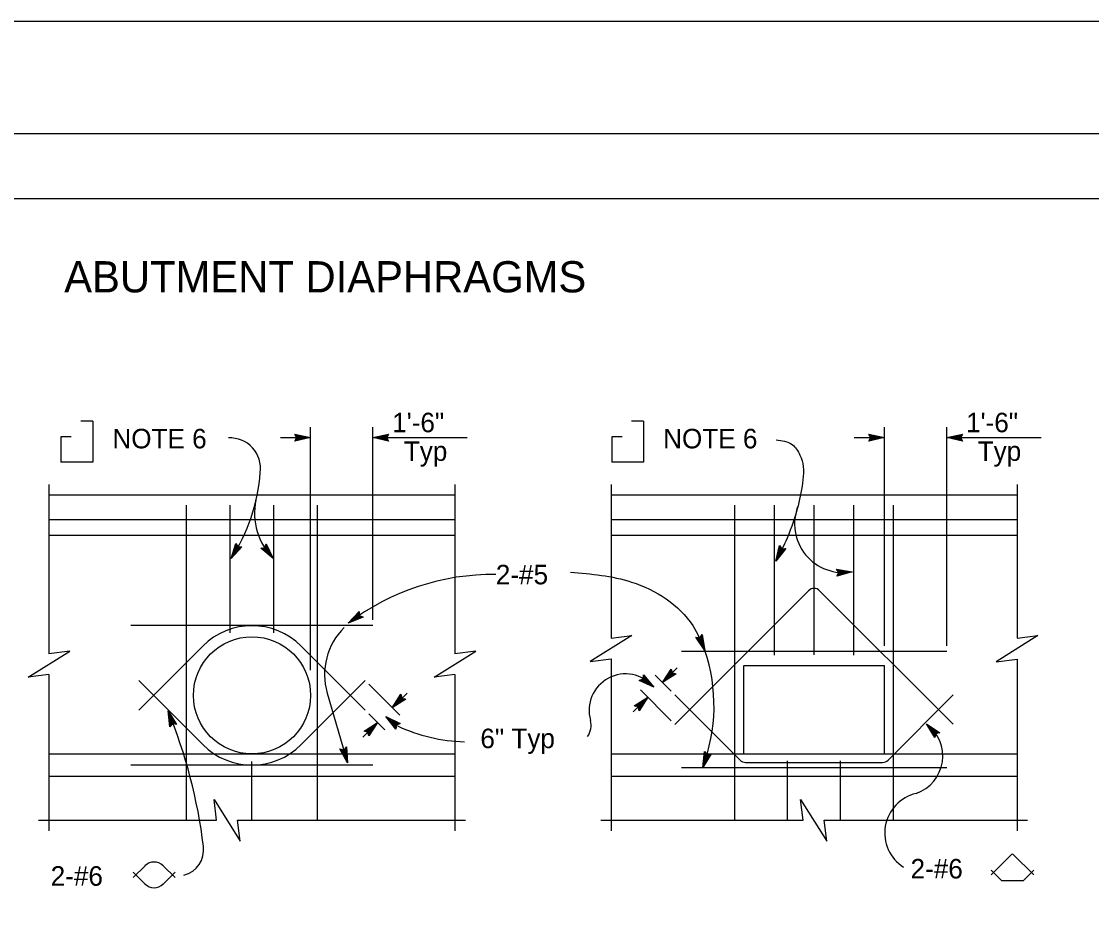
# Model space of a CAD drawing. Extents: x -894 to 866, y -472 to 714.
# Drawn here: x -670.3 to -259.1, y 374.7 to 713.6 of the extents above; entities that cross this region are included whole.
import ezdxf

# ---------------------------------------------------------------- set-up
doc = ezdxf.new("R2010")
doc.units = 0
for name, color, linetype in [('56 Stage 3 Anno', 7, 'Continuous'), ('57 Undefined', 7, 'Continuous'), ('60 Nongeo Data', 7, 'Continuous'), ('border_PLOTTING-ELEMENTS', 7, 'Continuous'), ('border_rw_22x34_Cut_Lines', 7, 'Continuous'), ('border_SHEET', 7, 'Continuous')]:
    doc.layers.add(name, color=color, linetype=linetype)

msp = doc.modelspace()

# ---------------------------------------------------------------- linework, layer by layer
at = {"layer": '56 Stage 3 Anno'}
for p, q in [((-559.21, 464.39), (-559.21, 557.69)), ((-535.21, 522.19), (-535.21, 557.69)), ((-338.72, 473.69), (-338.72, 557.69)), ((-314.71, 473.69), (-314.71, 557.69)), ((-570.81, 553.69), (-559.21, 553.69)), ((-564.41, 553.69), (-565.21, 555.03)), ((-565.21, 555.03), (-565.21, 555.03)), ((-565.21, 555.03), (-559.21, 553.69)), ((-559.21, 553.69), (-565.21, 552.36)), ((-565.21, 552.36), (-564.41, 553.69)), ((-565.21, 552.36), (-565.21, 552.36)), ((-564.99, 554.68), (-560.59, 553.69)), ((-560.6, 553.69), (-564.97, 552.72)), ((-561.97, 553.69), (-564.8, 553.07)), ((-564.76, 554.32), (-561.97, 553.69)), ((-564.58, 553.97), (-563.35, 553.7)), ((-563.35, 553.7), (-564.56, 553.43)), ((-559.21, 553.69), (-559.21, 553.69)), ((-535.22, 553.69), (-529.22, 555.02)), ((-535.22, 553.69), (-499.01, 553.69)), ((-529.22, 552.35), (-535.22, 553.69)), ((-535.22, 553.69), (-535.22, 553.69)), ((-529.44, 552.71), (-533.84, 553.69)), ((-533.83, 553.7), (-529.45, 554.66)), ((-532.46, 553.69), (-529.63, 554.32)), ((-529.67, 553.07), (-532.46, 553.69)), ((-531.07, 553.69), (-529.87, 553.96)), ((-529.84, 553.41), (-531.07, 553.69)), ((-529.22, 555.02), (-530.02, 553.69)), ((-530.02, 553.69), (-529.22, 552.35)), ((-529.22, 555.02), (-529.22, 555.02)), ((-529.22, 552.35), (-529.22, 552.35)), ((-350.32, 553.69), (-338.72, 553.69)), ((-343.92, 553.69), (-344.72, 555.03)), ((-344.72, 555.03), (-344.72, 555.03)), ((-344.72, 555.03), (-338.72, 553.69)), ((-338.72, 553.69), (-344.72, 552.36)), ((-344.72, 552.36), (-343.92, 553.69)), ((-344.72, 552.36), (-344.72, 552.36)), ((-344.5, 554.68), (-340.1, 553.69)), ((-340.11, 553.69), (-344.48, 552.72)), ((-341.48, 553.69), (-344.31, 553.07)), ((-344.27, 554.32), (-341.48, 553.69)), ((-344.09, 553.97), (-342.86, 553.7)), ((-342.86, 553.7), (-344.07, 553.43)), ((-338.72, 553.69), (-338.72, 553.69)), ((-314.72, 553.69), (-308.72, 555.02)), ((-314.72, 553.69), (-278.51, 553.69)), ((-308.72, 552.35), (-314.72, 553.69)), ((-314.72, 553.69), (-314.72, 553.69)), ((-308.94, 552.71), (-313.34, 553.69)), ((-313.33, 553.7), (-308.95, 554.66)), ((-311.96, 553.69), (-309.13, 554.32)), ((-309.17, 553.07), (-311.96, 553.69)), ((-310.57, 553.69), (-309.37, 553.96)), ((-309.35, 553.41), (-310.57, 553.69)), ((-308.72, 555.02), (-309.52, 553.69)), ((-309.52, 553.69), (-308.72, 552.35)), ((-308.72, 555.02), (-308.72, 555.02)), ((-308.72, 552.35), (-308.72, 552.35)), ((-535.21, 483.69), (-535.21, 522.19)), ((-589.74, 507.2), (-587.86, 513.05)), ((-589.74, 507.2), (-587.86, 513.05)), ((-585.56, 511.71), (-589.74, 507.2)), ((-585.56, 511.71), (-589.74, 507.2)), ((-589.04, 508.41), (-587.67, 512.67)), ((-589.04, 508.41), (-587.67, 512.67)), ((-585.97, 511.7), (-589.04, 508.39)), ((-585.97, 511.7), (-589.04, 508.39)), ((-588.35, 509.59), (-587.46, 512.34)), ((-588.35, 509.59), (-587.46, 512.34)), ((-586.4, 511.68), (-588.35, 509.59)), ((-586.4, 511.68), (-588.35, 509.59)), ((-587.86, 513.05), (-587.86, 513.05)), ((-587.86, 513.05), (-587.12, 511.69)), ((-587.86, 513.05), (-587.86, 513.05)), ((-587.86, 513.05), (-587.12, 511.69)), ((-587.65, 510.78), (-587.27, 511.96)), ((-587.65, 510.78), (-587.27, 511.96)), ((-586.79, 511.7), (-587.65, 510.78)), ((-586.79, 511.7), (-587.65, 510.78)), ((-587.12, 511.69), (-585.56, 511.71)), ((-587.12, 511.69), (-585.56, 511.71)), ((-585.56, 511.71), (-585.56, 511.71)), ((-585.56, 511.71), (-585.56, 511.71)), ((-578.32, 511.23), (-576.78, 511.4)), ((-573.62, 507.27), (-578.32, 511.23)), ((-578.32, 511.23), (-578.32, 511.23)), ((-574.47, 508.37), (-577.89, 511.26)), ((-575.3, 509.46), (-577.51, 511.33)), ((-576.13, 510.56), (-577.08, 511.36)), ((-576.78, 511.4), (-576.2, 512.85)), ((-576.66, 511.71), (-576.13, 510.56)), ((-576.5, 512.06), (-575.3, 509.46)), ((-576.35, 512.46), (-574.46, 508.37)), ((-576.2, 512.85), (-576.2, 512.85)), ((-576.2, 512.85), (-573.62, 507.27)), ((-380.43, 506.29), (-378.97, 512.26)), ((-376.57, 511.07), (-380.43, 506.29)), ((-379.82, 507.54), (-378.75, 511.89)), ((-376.99, 511.04), (-379.82, 507.53)), ((-379.21, 508.76), (-378.52, 511.57)), ((-377.41, 510.99), (-379.21, 508.76)), ((-378.97, 512.26), (-378.97, 512.26)), ((-378.97, 512.26), (-378.13, 510.95)), ((-378.59, 510), (-378.3, 511.2)), ((-377.8, 510.98), (-378.59, 510)), ((-378.13, 510.95), (-376.57, 511.07)), ((-376.57, 511.07), (-376.57, 511.07)), ((-589.74, 507.2), (-589.74, 507.2)), ((-589.74, 507.2), (-589.74, 507.2)), ((-573.62, 507.27), (-573.62, 507.27)), ((-380.43, 506.29), (-380.43, 506.29)), ((-356.25, 501.86), (-357.13, 503.15)), ((-357.13, 503.15), (-357.13, 503.15)), ((-357.13, 503.15), (-351.06, 502.17)), ((-351.06, 502.17), (-356.97, 500.48)), ((-356.97, 500.48), (-356.25, 501.86)), ((-356.89, 502.81), (-352.44, 502.09)), ((-352.45, 502.08), (-356.76, 500.86)), ((-356.64, 502.46), (-353.82, 502)), ((-353.82, 502), (-356.6, 501.21)), ((-356.44, 502.13), (-355.2, 501.92)), ((-355.2, 501.92), (-356.39, 501.59)), ((-351.06, 502.17), (-351.06, 502.17)), ((-356.97, 500.48), (-356.97, 500.48)), ((-544.7, 482.42), (-540.48, 486.89)), ((-544.7, 482.42), (-540.48, 486.89)), ((-543.55, 483.2), (-540.47, 486.46)), ((-543.55, 483.2), (-540.47, 486.46)), ((-542.41, 483.97), (-540.42, 486.07)), ((-542.41, 483.97), (-540.42, 486.07)), ((-541.27, 484.74), (-540.42, 485.64)), ((-541.27, 484.74), (-540.42, 485.64)), ((-540.48, 486.89), (-540.48, 486.89)), ((-540.48, 486.89), (-540.39, 485.34)), ((-540.48, 486.89), (-540.48, 486.89)), ((-540.48, 486.89), (-540.39, 485.34)), ((-540.39, 485.34), (-538.98, 484.68)), ((-540.39, 485.34), (-538.98, 484.68)), ((-538.98, 484.68), (-544.7, 482.42)), ((-538.98, 484.68), (-544.7, 482.42)), ((-544.7, 482.42), (-544.7, 482.42)), ((-544.7, 482.42), (-544.7, 482.42)), ((-539.36, 484.85), (-543.56, 483.19)), ((-539.36, 484.85), (-543.56, 483.19)), ((-539.75, 485.02), (-542.41, 483.97)), ((-539.75, 485.02), (-542.41, 483.97)), ((-540.09, 485.2), (-541.27, 484.74)), ((-540.09, 485.2), (-541.27, 484.74)), ((-538.98, 484.68), (-538.98, 484.68)), ((-538.98, 484.68), (-538.98, 484.68)), ((-407.68, 471.97), (-411.19, 477.02)), ((-411.19, 477.02), (-409.65, 476.78)), ((-411.18, 477.02), (-411.18, 477.02)), ((-409.65, 476.78), (-408.71, 478.03)), ((-409.46, 477.04), (-409.25, 475.8)), ((-409.21, 477.34), (-408.73, 474.52)), ((-408.96, 477.69), (-408.2, 473.24)), ((-408.71, 478.03), (-408.71, 478.03)), ((-408.71, 478.03), (-407.68, 471.97)), ((-408.21, 473.25), (-410.76, 476.93)), ((-408.73, 474.52), (-410.38, 476.9)), ((-409.25, 475.8), (-409.95, 476.82)), ((-407.68, 471.97), (-407.68, 471.97)), ((-418.31, 465.28), (-423.97, 459.62)), ((-423.97, 459.62), (-420.66, 464.8)), ((-420.66, 464.8), (-420.66, 464.8)), ((-420.66, 464.8), (-420.29, 463.3)), ((-432.88, 460.45), (-431.44, 461.02)), ((-428.41, 458.71), (-432.47, 460.59)), ((-429.5, 459.55), (-432.12, 460.76)), ((-430.59, 460.38), (-431.72, 460.9)), ((-431.44, 461.02), (-431.26, 462.57)), ((-431.4, 461.35), (-430.59, 460.38)), ((-431.33, 461.73), (-429.5, 459.55)), ((-431.3, 462.16), (-428.4, 458.71)), ((-431.26, 462.57), (-431.26, 462.57)), ((-431.26, 462.57), (-427.3, 457.87)), ((-420.61, 456.26), (-426.79, 462.45)), ((-418.78, 462.92), (-423.97, 459.62)), ((-419.18, 463.02), (-422.99, 460.6)), ((-422.98, 460.61), (-420.58, 464.38)), ((-422.01, 461.57), (-420.46, 464.01)), ((-419.6, 463.1), (-422.01, 461.57)), ((-421.03, 462.55), (-420.37, 463.59)), ((-419.97, 463.22), (-421.03, 462.55)), ((-420.29, 463.3), (-418.78, 462.92)), ((-418.78, 462.92), (-418.78, 462.92)), ((-536.81, 458.94), (-524.96, 447.09)), ((-427.3, 457.87), (-432.88, 460.45)), ((-432.88, 460.45), (-432.88, 460.45)), ((-420.61, 444.95), (-432.45, 456.79)), ((-427.3, 457.87), (-427.3, 457.87)), ((-423.97, 459.62), (-423.97, 459.62)), ((-552.84, 455.58), (-544.99, 428.73)), ((-522.14, 455.58), (-527.79, 449.92)), ((-527.79, 449.92), (-524.49, 455.1)), ((-522.6, 453.22), (-527.79, 449.92)), ((-523.01, 453.31), (-526.82, 450.9)), ((-526.81, 450.91), (-524.4, 454.68)), ((-525.84, 451.87), (-524.28, 454.31)), ((-523.43, 453.4), (-525.84, 451.87)), ((-524.86, 452.85), (-524.19, 453.89)), ((-523.8, 453.52), (-524.86, 452.85)), ((-524.49, 455.1), (-524.49, 455.1)), ((-524.49, 455.1), (-524.12, 453.6)), ((-524.12, 453.6), (-522.6, 453.22)), ((-522.6, 453.22), (-522.6, 453.22)), ((-435.28, 448.31), (-429.62, 453.96)), ((-434.81, 450.67), (-429.62, 453.96)), ((-434.41, 450.57), (-430.6, 452.99)), ((-430.6, 452.98), (-433.01, 449.2)), ((-429.62, 453.96), (-432.92, 448.78)), ((-429.62, 453.96), (-429.62, 453.96)), ((-613.24, 442.62), (-613.96, 448.73)), ((-613.96, 448.73), (-613.96, 448.73)), ((-613.96, 448.73), (-610.72, 443.51)), ((-527.79, 449.92), (-527.79, 449.92)), ((-433.3, 450.29), (-434.81, 450.67)), ((-434.81, 450.67), (-434.81, 450.67)), ((-433.99, 450.48), (-431.58, 452.01)), ((-433.62, 450.36), (-432.56, 451.04)), ((-432.92, 448.78), (-433.3, 450.29)), ((-432.56, 451.04), (-433.22, 449.99)), ((-431.58, 452.01), (-433.13, 449.57)), ((-432.92, 448.78), (-432.92, 448.78)), ((-612.97, 442.95), (-613.51, 447.43)), ((-613.5, 447.42), (-611.14, 443.61)), ((-612.71, 443.29), (-613.05, 446.12)), ((-613.05, 446.12), (-611.52, 443.67)), ((-612.44, 443.57), (-612.59, 444.82)), ((-612.59, 444.82), (-611.94, 443.77)), ((-539.11, 438.61), (-533.45, 444.26)), ((-538.64, 440.97), (-533.45, 444.26)), ((-536.81, 447.62), (-530.62, 441.44)), ((-533.45, 444.26), (-536.75, 439.08)), ((-533.45, 444.26), (-533.45, 444.26)), ((-526.46, 441.76), (-530.28, 446.58)), ((-530.28, 446.58), (-530.28, 446.58)), ((-530.28, 446.58), (-524.78, 443.83)), ((-526.46, 441.76), (-530.28, 446.58)), ((-530.28, 446.58), (-530.28, 446.58)), ((-530.28, 446.58), (-524.78, 443.83)), ((-526.41, 442.17), (-529.21, 445.71)), ((-526.41, 442.17), (-529.21, 445.71)), ((-529.2, 445.71), (-525.19, 443.7)), ((-529.2, 445.71), (-525.19, 443.7)), ((-526.36, 442.6), (-528.13, 444.84)), ((-528.13, 444.84), (-525.55, 443.54)), ((-526.36, 442.6), (-528.13, 444.84)), ((-528.13, 444.84), (-525.55, 443.54)), ((-612.24, 443.82), (-613.24, 442.62)), ((-613.24, 442.62), (-613.24, 442.62)), ((-610.72, 443.51), (-612.24, 443.82)), ((-610.72, 443.51), (-610.72, 443.51)), ((-537.13, 440.59), (-538.64, 440.97)), ((-538.64, 440.97), (-538.64, 440.97)), ((-538.23, 440.87), (-534.43, 443.29)), ((-537.81, 440.78), (-535.4, 442.31)), ((-537.45, 440.66), (-536.38, 441.34)), ((-536.75, 439.08), (-537.13, 440.59)), ((-536.38, 441.34), (-537.05, 440.29)), ((-535.4, 442.31), (-536.96, 439.87)), ((-534.43, 443.28), (-536.84, 439.5)), ((-526.28, 442.98), (-527.06, 443.97)), ((-527.06, 443.97), (-525.96, 443.41)), ((-526.28, 442.98), (-527.06, 443.97)), ((-527.06, 443.97), (-525.96, 443.41)), ((-526.24, 443.3), (-526.46, 441.76)), ((-526.24, 443.3), (-526.46, 441.76)), ((-526.46, 441.76), (-526.46, 441.76)), ((-526.46, 441.76), (-526.46, 441.76)), ((-524.78, 443.83), (-526.24, 443.3)), ((-524.78, 443.83), (-526.24, 443.3)), ((-524.78, 443.83), (-524.78, 443.83)), ((-524.78, 443.83), (-524.78, 443.83)), ((-319.34, 438.48), (-322.51, 443.75)), ((-322.51, 443.75), (-322.51, 443.75)), ((-322.51, 443.75), (-317.41, 440.32)), ((-319.23, 438.88), (-321.56, 442.75)), ((-321.54, 442.74), (-317.83, 440.24)), ((-319.13, 439.3), (-320.6, 441.74)), ((-320.6, 441.74), (-318.2, 440.13)), ((-319, 439.66), (-319.65, 440.74)), ((-319.65, 440.74), (-318.62, 440.05)), ((-317.41, 440.32), (-318.92, 439.98)), ((-317.41, 440.32), (-317.41, 440.32)), ((-536.75, 439.08), (-536.75, 439.08)), ((-318.92, 439.98), (-319.34, 438.48)), ((-319.34, 438.48), (-319.34, 438.48)), ((-544.99, 428.73), (-547.95, 434.12)), ((-547.95, 434.12), (-547.95, 434.12)), ((-547.95, 434.12), (-546.45, 433.72)), ((-545.38, 430.06), (-547.54, 433.99)), ((-545.76, 431.38), (-547.15, 433.92)), ((-546.15, 432.71), (-546.74, 433.79)), ((-546.45, 433.72), (-545.38, 434.87)), ((-546.23, 433.97), (-546.15, 432.71)), ((-545.94, 434.23), (-545.76, 431.38)), ((-545.66, 434.56), (-545.37, 430.06)), ((-545.38, 434.87), (-545.38, 434.87)), ((-545.38, 434.87), (-544.99, 428.73)), ((-408.52, 426.99), (-407.82, 433.09)), ((-405.29, 432.22), (-408.52, 426.99)), ((-408.07, 428.3), (-407.56, 432.75)), ((-405.7, 432.13), (-408.07, 428.29)), ((-407.82, 433.09), (-407.82, 433.09)), ((-407.82, 433.09), (-406.82, 431.9)), ((-407.62, 429.6), (-407.29, 432.47)), ((-406.12, 432.03), (-407.62, 429.6)), ((-407.16, 430.9), (-407.02, 432.13)), ((-406.5, 431.98), (-407.16, 430.9)), ((-406.82, 431.9), (-405.29, 432.22)), ((-405.29, 432.22), (-405.29, 432.22)), ((-544.99, 428.73), (-544.99, 428.73)), ((-408.52, 426.99), (-408.52, 426.99))]:
    msp.add_line(p, q, dxfattribs=at)
for centre, radius, start, end in [((-590.13, 541.86), 11.71, 352.4627, 93.0045), ((-647.82, 545.33), 69.48, 326.7127, 355.8606), ((-555.89, 524.64), 24.82, 168.3798, 224.4179), ((-354.49, 520.58), 18.73, 158.247, 280.5346), ((-488.95, 408.71), 92.42, 89.4189, 127.1042), ((-528.39, 462.61), 25.44, 134.6569, 196.0484), ((-470.59, 450.65), 66.42, 339.1337, 18.7219), ((-438.15, 448.9), 14.03, 40.4077, 195.8507), ((-798.61, 372.66), 199.7, 6.9074, 22.3889), ((-458.89, 443.19), 7.49, 324.7041, 14.5565), ((-498.56, 500.91), 64.03, 244.8638, 268.6434), ((-331.47, 431.37), 15.2, 289.0707, 54.1433), ((-323.03, 401.83), 15.56, 102.8731, 237.8436), ((-610.35, 395.32), 10.08, 284.4704, 7.7463)]:
    msp.add_arc(centre, radius, start, end, dxfattribs=at)
for points in [[(-380.33, 552.87), (-374.15, 551.01), (-371.16, 547), (-369.92, 542.56), (-370.02, 537.51), (-371.88, 527.52), (-376.11, 515.05), (-380.43, 506.29)], [(-459.27, 502.03), (-435.82, 498.19), (-412.37, 481.47), (-407.68, 471.97)]]:
    msp.add_spline(points, degree=3, dxfattribs=at)
at = {"layer": '60 Nongeo Data'}
for p, q in [((-642.9, 559.99), (-647.52, 559.99)), ((-642.9, 559.99), (-642.9, 544.22)), ((-431.28, 559.99), (-435.9, 559.99)), ((-431.28, 559.99), (-431.28, 544.22)), ((-655.11, 554.05), (-655.11, 544.22)), ((-651.15, 554.05), (-655.11, 554.05)), ((-443.49, 554.05), (-443.49, 544.22)), ((-439.53, 554.05), (-443.49, 554.05)), ((-642.9, 544.22), (-655.11, 544.22)), ((-431.28, 544.22), (-443.49, 544.22)), ((-659.72, 535.69), (-659.72, 470.7)), ((-503.72, 535.69), (-503.72, 470.7)), ((-443.72, 535.69), (-443.72, 476.71)), ((-287.72, 535.69), (-287.72, 476.62)), ((-659.72, 531.69), (-503.72, 531.69)), ((-443.72, 531.69), (-287.72, 531.69)), ((-606.87, 406.69), (-606.87, 527.69)), ((-590.09, 478.69), (-590.09, 527.69)), ((-573.32, 478.69), (-573.32, 527.69)), ((-556.55, 406.69), (-556.55, 527.69)), ((-396.22, 406.69), (-396.22, 527.69)), ((-380.97, 470.18), (-380.97, 527.69)), ((-365.72, 470.19), (-365.72, 527.69)), ((-350.47, 470.18), (-350.47, 527.69)), ((-335.22, 406.69), (-335.22, 527.69)), ((-659.72, 522.19), (-503.72, 522.19)), ((-443.72, 522.19), (-287.72, 522.19)), ((-659.72, 516.19), (-503.72, 516.19)), ((-443.72, 516.19), (-287.72, 516.19)), ((-419.19, 443.54), (-367.84, 494.89)), ((-312.27, 443.56), (-363.6, 494.89)), ((-628.22, 481.69), (-535.22, 481.69)), ((-625.2, 449.04), (-600.62, 473.61)), ((-538.22, 449.04), (-562.79, 473.61)), ((-416.72, 471.68), (-314.71, 471.68)), ((-443.72, 468.71), (-443.72, 402.69)), ((-392.72, 466.19), (-338.72, 466.19)), ((-392.72, 432.19), (-392.72, 466.19)), ((-338.72, 432.24), (-338.72, 466.19)), ((-287.72, 468.62), (-287.72, 402.69)), ((-659.72, 462.7), (-659.72, 402.69)), ((-503.72, 462.7), (-503.72, 402.69)), ((-600.62, 435.78), (-625.2, 460.35)), ((-562.79, 435.78), (-538.22, 460.35)), ((-394.17, 429.82), (-419.19, 454.85)), ((-337.32, 429.82), (-312.27, 454.87)), ((-659.72, 432.19), (-503.72, 432.19)), ((-503.72, 432.19), (-503.72, 432.19)), ((-443.72, 432.19), (-338.72, 432.19)), ((-392.72, 432.29), (-392.72, 432.4)), ((-338.84, 432.19), (-287.72, 432.19)), ((-628.22, 427.94), (-535.22, 427.94)), ((-581.71, 406.69), (-581.71, 429.24)), ((-392.04, 428.94), (-339.44, 428.94)), ((-375.89, 406.69), (-375.89, 429.49)), ((-355.56, 406.69), (-355.56, 429.49)), ((-659.72, 423.69), (-503.72, 423.69)), ((-443.72, 423.69), (-287.72, 423.69)), ((-416.72, 426.94), (-314.72, 426.94)), ((-663.72, 406.69), (-595.28, 406.69)), ((-587.28, 406.69), (-499.72, 406.69)), ((-447.72, 406.69), (-369.89, 406.69)), ((-361.89, 406.69), (-283.72, 406.69)), ((-297.65, 385.76), (-289.82, 393.59)), ((-281.34, 385.76), (-289.17, 393.59)), ((-627.35, 384.67), (-622.81, 389.21)), ((-622.81, 382.22), (-627.35, 386.76)), ((-611.28, 384.67), (-615.82, 389.21)), ((-615.82, 382.22), (-611.28, 386.76)), ((-293.7, 383.53), (-297.65, 387.48)), ((-285.3, 383.53), (-281.34, 387.49)), ((-293.7, 383.53), (-285.3, 383.53))]:
    msp.add_line(p, q, dxfattribs=at)
for points in [[(-443.72, 476.71), (-435.72, 477.71), (-451.72, 467.71), (-443.72, 468.71)], [(-287.72, 476.62), (-279.72, 477.62), (-295.72, 467.62), (-287.72, 468.62)], [(-659.72, 462.7), (-667.72, 461.7), (-651.72, 471.7), (-659.72, 470.7)], [(-503.72, 462.7), (-511.72, 461.7), (-495.72, 471.7), (-503.72, 470.7)], [(-595.28, 406.69), (-596.28, 414.69), (-586.28, 398.69), (-587.28, 406.69)], [(-369.89, 406.69), (-370.89, 414.69), (-360.89, 398.69), (-361.89, 406.69)]]:
    msp.add_lwpolyline(points, dxfattribs=at)
msp.add_circle((-581.71, 454.69), 22.5, dxfattribs=at)
for centre, radius, start, end in [((-365.72, 492.77), 3, 45.0001, 135), ((-581.71, 454.69), 26.75, 45, 135), ((-581.71, 454.69), 26.75, 45, 135), ((-581.71, 454.69), 26.75, 225, 315), ((-581.71, 454.69), 26.75, 225, 315), ((-392.04, 431.94), 3, 225, 270), ((-392.04, 431.94), 3, 225, 270), ((-339.44, 431.94), 3, 270, 315), ((-619.32, 385.72), 4.94, 45, 135), ((-619.32, 385.72), 4.94, 45, 135), ((-289.5, 393.26), 0.457, 45.0001, 135), ((-619.32, 385.72), 4.94, 225, 315), ((-619.32, 385.72), 4.94, 225, 315)]:
    msp.add_arc(centre, radius, start, end, dxfattribs=at)
at = {"layer": 'border_PLOTTING-ELEMENTS'}
for points in [[(-894.04, -472.44), (865.96, -472.44), (865.96, 713.56), (-894.04, 713.56)], [(-864.04, 670.56), (835.96, 670.56), (835.96, -429.44), (-864.04, -429.44)]]:
    msp.add_lwpolyline(points, close=True, dxfattribs=at)
at = {"layer": 'border_rw_22x34_Cut_Lines'}
msp.add_lwpolyline([(-864.04, 670.56), (835.96, 670.56), (835.96, -429.44), (-864.04, -429.44)], close=True, dxfattribs=at)
at = {"layer": 'border_SHEET'}
msp.add_line((-814.04, 645.56), (810.96, 645.56), dxfattribs=at)

# ---------------------------------------------------------------- texts
at = {"layer": '57 Undefined'}
for s, height, p in [('ABUTMENT DIAPHRAGMS', 12, (-653.86, 609.47)), ('1\'-6"', 7.5, (-527.82, 555.75)), ('1\'-6"', 7.5, (-307.32, 555.75)), ('NOTE 6', 7.5, (-635.34, 549.56)), ('NOTE 6', 7.5, (-423.72, 549.56)), ('Typ', 7.5, (-523.36, 544.75)), ('Typ', 7.5, (-302.86, 544.75)), ('2-#5', 7.5, (-488.01, 497.34)), ('6" Typ', 7.5, (-493.95, 434.4)), ('2-#6', 7.5, (-328.66, 384.35)), ('2-#6', 7.5, (-659.05, 381.56))]:
    msp.add_text(s, height=height, dxfattribs=at).set_placement(p)

doc.saveas('drawing.dxf')
